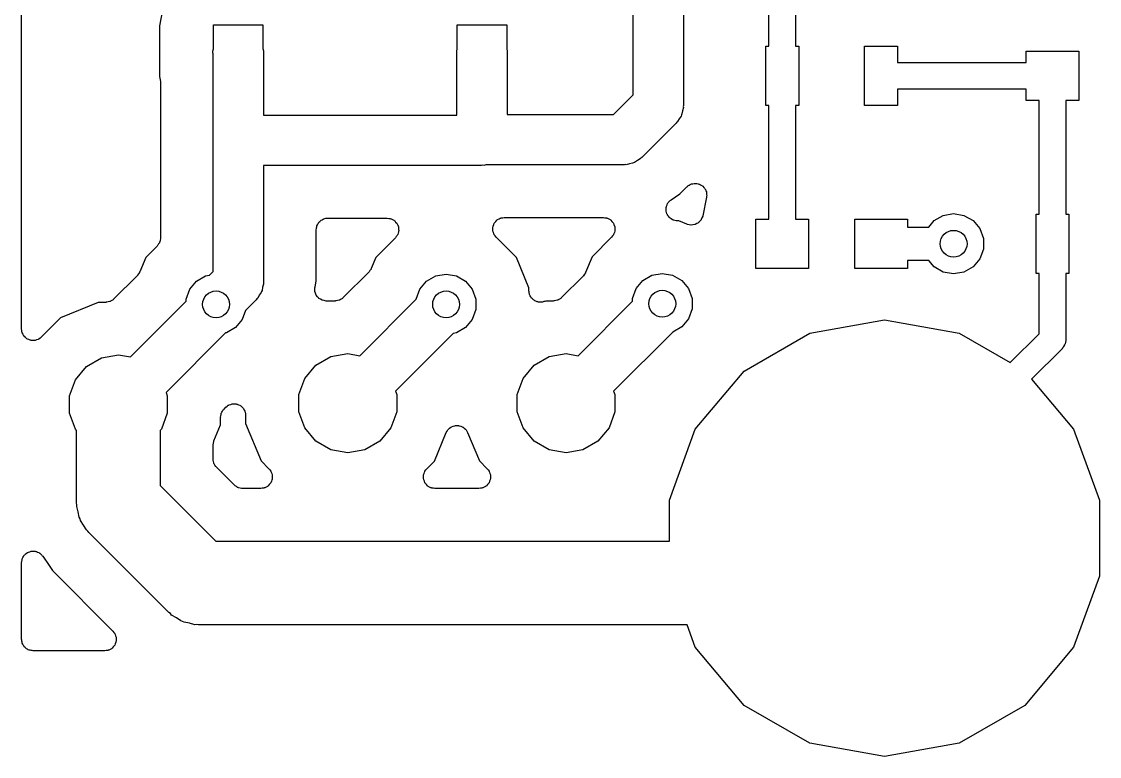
# Model space of a CAD drawing. Extents: x 91.8 to 190.7, y -114.3 to -59.5.
# Drawn here: x 91.79 to 108.14, y -114.33 to -103.18 of the extents above; entities that cross this region are included whole.
import ezdxf

# ---------------------------------------------------------------- set-up
doc = ezdxf.new("R2010")
doc.units = 0
doc.header["$MEASUREMENT"] = 0
doc.layers.add('BLACK', color=7, linetype='CONTINUOUS')

msp = doc.modelspace()

# ---------------------------------------------------------------- linework, layer by layer
at = {"layer": 'Black'}
for p, q in [((91.79, -107.844), (91.79, -95.8543)), ((101.069, -104.292), (101.069, -98.73)), ((101.831, -98.8878), (101.831, -104.45)), ((103.127, -103.55), (103.127, -101.85)), ((103.533, -101.85), (103.533, -103.55)), ((93.9458, -102.922), (93.8809, -103.243)), ((93.8809, -103.243), (93.8809, -104.009)), ((94.7, -103.591), (94.7, -103.225)), ((94.7, -103.225), (95.45, -103.225)), ((95.45, -103.225), (95.45, -103.586)), ((98.4, -103.591), (98.4, -103.225)), ((98.4, -103.225), (99.15, -103.225)), ((99.15, -103.225), (99.15, -103.591)), ((94.694, -103.625), (94.7, -103.591)), ((94.694, -103.65), (94.694, -103.625)), ((94.6969, -103.667), (94.694, -103.65)), ((94.6954, -103.683), (94.6969, -103.667)), ((95.45, -103.586), (95.4595, -103.622)), ((95.4595, -103.622), (95.4581, -103.638)), ((95.4581, -103.638), (95.461, -103.655)), ((95.461, -103.655), (95.461, -104.599)), ((98.394, -103.625), (98.4, -103.591)), ((98.394, -104.599), (98.394, -103.625)), ((99.15, -103.591), (99.156, -103.625)), ((99.156, -103.625), (99.156, -104.589)), ((103.08, -104.45), (103.08, -103.55)), ((103.08, -103.55), (103.127, -103.55)), ((103.533, -103.55), (103.58, -103.55)), ((103.58, -103.55), (103.58, -104.45)), ((104.58, -104.45), (104.58, -103.55)), ((104.58, -103.55), (105.08, -103.55)), ((105.08, -103.55), (105.08, -103.797)), ((107.03, -103.797), (107.03, -103.625)), ((107.03, -103.625), (107.83, -103.625)), ((107.83, -103.625), (107.83, -104.375)), ((94.699, -103.696), (94.6954, -103.683)), ((94.699, -104.98), (94.699, -103.696)), ((105.08, -103.797), (107.03, -103.797)), ((93.8809, -104.009), (93.896, -104.089)), ((93.896, -104.089), (93.8962, -104.105)), ((93.8962, -104.105), (93.899, -104.121)), ((93.899, -104.121), (93.899, -106.46)), ((100.772, -104.589), (101.069, -104.292)), ((107.03, -104.203), (105.08, -104.203)), ((105.08, -104.203), (105.08, -104.45)), ((107.03, -104.375), (107.03, -104.203)), ((101.83, -104.483), (101.817, -104.531)), ((101.831, -104.45), (101.828, -104.467)), ((101.828, -104.467), (101.83, -104.483)), ((103.127, -104.45), (103.08, -104.45)), ((103.127, -106.175), (103.127, -104.45)), ((103.58, -104.45), (103.533, -104.45)), ((103.533, -104.45), (103.533, -106.175)), ((105.08, -104.45), (104.58, -104.45)), ((107.227, -104.375), (107.03, -104.375)), ((107.227, -106.1), (107.227, -104.375)), ((107.83, -104.375), (107.633, -104.375)), ((107.633, -104.375), (107.633, -106.1)), ((95.461, -104.599), (98.394, -104.599)), ((99.156, -104.589), (100.772, -104.589)), ((101.767, -104.652), (101.742, -104.695)), ((101.795, -104.611), (101.767, -104.652)), ((101.8, -104.595), (101.795, -104.611)), ((101.808, -104.58), (101.8, -104.595)), ((101.817, -104.531), (101.808, -104.58)), ((101.719, -104.719), (101.199, -105.239)), ((101.729, -104.706), (101.719, -104.719)), ((101.742, -104.695), (101.729, -104.706)), ((94.699, -105.575), (94.699, -104.98)), ((101.132, -105.287), (101.091, -105.315)), ((101.175, -105.262), (101.132, -105.287)), ((101.186, -105.249), (101.175, -105.262)), ((101.199, -105.239), (101.186, -105.249)), ((98.77, -105.361), (95.461, -105.361)), ((95.461, -105.361), (95.461, -105.575)), ((98.7865, -105.358), (98.77, -105.361)), ((98.8032, -105.36), (98.7865, -105.358)), ((98.8351, -105.351), (98.8032, -105.36)), ((100.93, -105.351), (98.8351, -105.351)), ((100.947, -105.348), (100.93, -105.351)), ((100.963, -105.35), (100.947, -105.348)), ((101.011, -105.337), (100.963, -105.35)), ((101.06, -105.328), (101.011, -105.337)), ((101.075, -105.32), (101.06, -105.328)), ((101.091, -105.315), (101.075, -105.32)), ((94.699, -106.972), (94.699, -105.575)), ((95.461, -105.575), (95.461, -107.13)), ((102.004, -105.635), (102.014, -105.633)), ((102.014, -105.633), (102.034, -105.638)), ((101.645, -105.882), (101.777, -105.793)), ((101.777, -105.793), (101.885, -105.685)), ((101.885, -105.685), (101.894, -105.679)), ((101.894, -105.679), (101.9, -105.672)), ((101.9, -105.672), (101.918, -105.662)), ((101.918, -105.662), (101.935, -105.65)), ((101.935, -105.65), (101.945, -105.647)), ((101.945, -105.647), (101.954, -105.642)), ((101.954, -105.642), (101.974, -105.639)), ((101.974, -105.639), (101.994, -105.634)), ((101.994, -105.634), (102.004, -105.635)), ((102.034, -105.638), (102.055, -105.639)), ((102.055, -105.639), (102.064, -105.644)), ((102.064, -105.644), (102.074, -105.645)), ((102.074, -105.645), (102.091, -105.656)), ((102.091, -105.656), (102.11, -105.665)), ((102.11, -105.665), (102.117, -105.672)), ((102.117, -105.672), (102.126, -105.677)), ((102.126, -105.677), (102.139, -105.694)), ((102.139, -105.694), (102.153, -105.708)), ((102.153, -105.708), (102.158, -105.717)), ((102.158, -105.717), (102.164, -105.725)), ((102.164, -105.725), (102.17, -105.745)), ((102.17, -105.745), (102.179, -105.763)), ((102.179, -105.763), (102.18, -105.773)), ((102.18, -105.773), (102.183, -105.783)), ((102.183, -105.783), (102.183, -105.803)), ((101.574, -105.978), (101.583, -105.959)), ((101.583, -105.959), (101.59, -105.94)), ((101.59, -105.94), (101.596, -105.932)), ((101.596, -105.932), (101.601, -105.924)), ((101.601, -105.924), (101.616, -105.909)), ((101.616, -105.909), (101.629, -105.893)), ((101.629, -105.893), (101.638, -105.888)), ((101.638, -105.888), (101.645, -105.882)), ((102.182, -105.844), (102.124, -106.127)), ((102.184, -105.824), (102.182, -105.834)), ((102.182, -105.834), (102.182, -105.844)), ((102.183, -105.803), (102.184, -105.824)), ((101.567, -106.039), (101.569, -106.018)), ((101.569, -106.048), (101.567, -106.039)), ((101.569, -105.997), (101.573, -105.988)), ((101.569, -106.018), (101.569, -105.997)), ((101.569, -106.058), (101.569, -106.048)), ((101.576, -106.078), (101.569, -106.058)), ((101.573, -105.988), (101.574, -105.978)), ((101.581, -106.098), (101.576, -106.078)), ((101.587, -106.106), (101.581, -106.098)), ((101.59, -106.115), (101.587, -106.106)), ((101.604, -106.131), (101.59, -106.115)), ((105.635, -106.198), (105.773, -106.119)), ((105.773, -106.119), (105.93, -106.091)), ((105.93, -106.091), (106.087, -106.119)), ((106.087, -106.119), (106.225, -106.198)), ((107.18, -107), (107.18, -106.1)), ((107.18, -106.1), (107.227, -106.1)), ((107.633, -106.1), (107.68, -106.1)), ((107.68, -106.1), (107.68, -107)), ((96.2689, -106.292), (96.2716, -106.276)), ((96.2716, -106.276), (96.2793, -106.263)), ((96.2793, -106.263), (96.2845, -106.249)), ((96.2845, -106.249), (96.2944, -106.237)), ((96.2944, -106.237), (96.3021, -106.224)), ((96.3021, -106.224), (96.3138, -106.214)), ((96.3138, -106.214), (96.3237, -106.202)), ((96.3237, -106.202), (96.337, -106.194)), ((96.337, -106.194), (96.3487, -106.185)), ((96.3487, -106.185), (96.3632, -106.179)), ((96.3632, -106.179), (96.3765, -106.172)), ((96.3765, -106.172), (96.3916, -106.169)), ((96.3916, -106.169), (96.406, -106.164)), ((96.406, -106.164), (96.4214, -106.164)), ((96.4214, -106.164), (96.4365, -106.161)), ((96.4365, -106.161), (97.3376, -106.161)), ((97.3376, -106.161), (97.3602, -106.165)), ((97.3602, -106.165), (97.3831, -106.167)), ((97.3831, -106.167), (97.3901, -106.17)), ((97.3901, -106.17), (97.3976, -106.172)), ((97.3976, -106.172), (97.4175, -106.183)), ((97.4175, -106.183), (97.4384, -106.193)), ((97.4384, -106.193), (97.4438, -106.198)), ((97.4438, -106.198), (97.4504, -106.202)), ((97.4504, -106.202), (97.4652, -106.22)), ((97.4652, -106.22), (97.4814, -106.236)), ((97.4814, -106.236), (97.4846, -106.243)), ((97.4846, -106.243), (97.4896, -106.249)), ((97.4896, -106.249), (97.4974, -106.27)), ((97.4974, -106.27), (97.5071, -106.291)), ((98.9427, -106.289), (98.9434, -106.281)), ((98.9434, -106.281), (98.9531, -106.26)), ((98.9531, -106.26), (98.9609, -106.239)), ((98.9609, -106.239), (98.9659, -106.233)), ((98.9659, -106.233), (98.9692, -106.226)), ((98.9692, -106.226), (98.9854, -106.21)), ((98.9854, -106.21), (99.0001, -106.192)), ((99.0001, -106.192), (99.0068, -106.188)), ((99.0068, -106.188), (99.0123, -106.183)), ((99.0123, -106.183), (99.0331, -106.173)), ((99.0331, -106.173), (99.0528, -106.162)), ((99.0528, -106.162), (99.0605, -106.16)), ((99.0605, -106.16), (99.0676, -106.157)), ((99.0676, -106.157), (99.0904, -106.155)), ((99.0904, -106.155), (99.1129, -106.151)), ((99.1129, -106.151), (100.618, -106.151)), ((100.618, -106.151), (100.64, -106.155)), ((100.64, -106.155), (100.663, -106.157)), ((100.663, -106.157), (100.67, -106.16)), ((100.67, -106.16), (100.678, -106.162)), ((100.678, -106.162), (100.698, -106.173)), ((100.698, -106.173), (100.718, -106.183)), ((100.718, -106.183), (100.724, -106.188)), ((100.724, -106.188), (100.73, -106.192)), ((100.73, -106.192), (100.745, -106.21)), ((100.745, -106.21), (100.761, -106.226)), ((100.761, -106.226), (100.765, -106.233)), ((100.765, -106.233), (100.77, -106.239)), ((100.77, -106.239), (100.777, -106.26)), ((100.777, -106.26), (100.787, -106.281)), ((100.787, -106.281), (100.788, -106.289)), ((101.615, -106.149), (101.604, -106.131)), ((101.623, -106.155), (101.615, -106.149)), ((101.629, -106.162), (101.623, -106.155)), ((101.647, -106.172), (101.629, -106.162)), ((101.664, -106.185), (101.647, -106.172)), ((101.674, -106.188), (101.664, -106.185)), ((101.682, -106.192), (101.674, -106.188)), ((101.703, -106.196), (101.682, -106.192)), ((101.723, -106.202), (101.703, -106.196)), ((101.732, -106.201), (101.723, -106.202)), ((101.742, -106.203), (101.732, -106.201)), ((101.761, -106.203), (101.742, -106.203)), ((101.885, -106.254), (101.761, -106.203)), ((101.887, -106.255), (101.885, -106.254)), ((101.888, -106.256), (101.887, -106.255)), ((101.916, -106.261), (101.888, -106.256)), ((101.944, -106.268), (101.916, -106.261)), ((101.946, -106.267), (101.944, -106.268)), ((101.948, -106.268), (101.946, -106.267)), ((101.976, -106.263), (101.948, -106.268)), ((102.005, -106.26), (101.976, -106.263)), ((102.006, -106.259), (102.005, -106.26)), ((102.008, -106.259), (102.006, -106.259)), ((102.033, -106.245), (102.008, -106.259)), ((102.059, -106.232), (102.033, -106.245)), ((102.06, -106.23), (102.059, -106.232)), ((102.062, -106.23), (102.06, -106.23)), ((102.081, -106.208), (102.062, -106.23)), ((102.1, -106.187), (102.081, -106.208)), ((102.101, -106.185), (102.1, -106.187)), ((102.102, -106.184), (102.101, -106.185)), ((102.112, -106.157), (102.102, -106.184)), ((102.123, -106.13), (102.112, -106.157)), ((102.124, -106.129), (102.123, -106.13)), ((102.124, -106.127), (102.124, -106.129)), ((102.93, -106.925), (102.93, -106.175)), ((102.93, -106.175), (103.127, -106.175)), ((103.533, -106.175), (103.73, -106.175)), ((103.73, -106.175), (103.73, -106.925)), ((104.43, -106.925), (104.43, -106.175)), ((104.43, -106.175), (105.23, -106.175)), ((105.23, -106.175), (105.23, -106.296)), ((105.553, -106.296), (105.635, -106.198)), ((106.225, -106.198), (106.327, -106.321)), ((96.261, -106.337), (96.2637, -106.321)), ((96.261, -107.113), (96.261, -106.337)), ((96.2637, -106.306), (96.2689, -106.292)), ((96.2637, -106.321), (96.2637, -106.306)), ((97.4748, -106.442), (97.4616, -106.461)), ((97.4896, -106.424), (97.4748, -106.442)), ((97.4922, -106.417), (97.4896, -106.424)), ((97.4966, -106.411), (97.4922, -106.417)), ((97.5025, -106.389), (97.4966, -106.411)), ((97.5104, -106.367), (97.5025, -106.389)), ((97.5071, -106.291), (97.5078, -106.299)), ((97.5078, -106.299), (97.5104, -106.306)), ((97.5104, -106.306), (97.5104, -106.329)), ((97.5104, -106.329), (97.5124, -106.352)), ((97.5124, -106.352), (97.5104, -106.359)), ((97.5104, -106.359), (97.5104, -106.367)), ((98.938, -106.342), (98.94, -106.319)), ((98.94, -106.349), (98.938, -106.342)), ((98.94, -106.296), (98.9427, -106.289)), ((98.94, -106.319), (98.94, -106.296)), ((98.94, -106.357), (98.94, -106.349)), ((98.9479, -106.378), (98.94, -106.357)), ((98.9537, -106.401), (98.9479, -106.378)), ((98.9582, -106.407), (98.9537, -106.401)), ((98.9609, -106.414), (98.9582, -106.407)), ((98.9756, -106.432), (98.9609, -106.414)), ((98.9887, -106.45), (98.9756, -106.432)), ((99.2964, -106.759), (98.9887, -106.45)), ((100.742, -106.451), (100.445, -106.747)), ((100.755, -106.432), (100.742, -106.451)), ((100.77, -106.414), (100.755, -106.432)), ((100.772, -106.407), (100.77, -106.414)), ((100.777, -106.401), (100.772, -106.407)), ((100.783, -106.379), (100.777, -106.401)), ((100.79, -106.357), (100.783, -106.379)), ((100.788, -106.289), (100.79, -106.296)), ((100.79, -106.296), (100.79, -106.319)), ((100.79, -106.319), (100.792, -106.342)), ((100.792, -106.342), (100.79, -106.349)), ((100.79, -106.349), (100.79, -106.357)), ((105.23, -106.296), (105.553, -106.296)), ((106.327, -106.321), (106.382, -106.47)), ((93.8475, -106.585), (93.6748, -106.757)), ((93.852, -106.578), (93.8475, -106.585)), ((93.8579, -106.573), (93.852, -106.578)), ((93.8694, -106.553), (93.8579, -106.573)), ((93.8825, -106.535), (93.8694, -106.553)), ((93.8845, -106.527), (93.8825, -106.535)), ((93.8884, -106.52), (93.8845, -106.527)), ((93.8924, -106.498), (93.8884, -106.52)), ((93.8983, -106.476), (93.8924, -106.498)), ((93.899, -106.46), (93.8976, -106.468)), ((93.8976, -106.468), (93.8983, -106.476)), ((97.4616, -106.461), (97.1648, -106.757)), ((106.382, -106.47), (106.382, -106.63)), ((93.6748, -106.757), (93.583, -106.978)), ((97.1648, -106.757), (97.0943, -106.927)), ((99.4874, -107.221), (99.2964, -106.759)), ((100.445, -106.747), (100.346, -106.985)), ((106.382, -106.63), (106.327, -106.779)), ((97.0913, -106.934), (97.0759, -106.955)), ((97.0923, -106.93), (97.0913, -106.934)), ((97.0943, -106.927), (97.0923, -106.93)), ((103.73, -106.925), (102.93, -106.925)), ((105.23, -106.925), (104.43, -106.925)), ((105.553, -106.804), (105.23, -106.804)), ((105.23, -106.804), (105.23, -106.925)), ((105.635, -106.902), (105.553, -106.804)), ((105.773, -106.981), (105.635, -106.902)), ((106.225, -106.902), (106.087, -106.981)), ((106.327, -106.779), (106.225, -106.902)), ((93.545, -107.035), (93.1914, -107.388)), ((93.5472, -107.032), (93.545, -107.035)), ((93.5502, -107.029), (93.5472, -107.032)), ((93.5647, -107.007), (93.5502, -107.029)), ((93.58, -106.985), (93.5647, -107.007)), ((93.581, -106.981), (93.58, -106.985)), ((93.583, -106.978), (93.581, -106.981)), ((94.445, -107.118), (94.583, -107.039)), ((94.583, -107.039), (94.643, -107.028)), ((94.643, -107.028), (94.699, -106.972)), ((97.0563, -106.983), (96.6714, -107.368)), ((97.0585, -106.98), (97.0563, -106.983)), ((97.0615, -106.978), (97.0585, -106.98)), ((97.0759, -106.955), (97.0615, -106.978)), ((97.935, -107.118), (98.073, -107.039)), ((98.073, -107.039), (98.23, -107.011)), ((98.23, -107.011), (98.387, -107.039)), ((98.387, -107.039), (98.525, -107.118)), ((100.308, -107.042), (99.9814, -107.368)), ((100.31, -107.039), (100.308, -107.042)), ((100.313, -107.036), (100.31, -107.039)), ((100.328, -107.014), (100.313, -107.036)), ((100.343, -106.992), (100.328, -107.014)), ((100.344, -106.988), (100.343, -106.992)), ((100.346, -106.985), (100.344, -106.988)), ((101.215, -107.108), (101.353, -107.029)), ((101.353, -107.029), (101.51, -107.001)), ((101.51, -107.001), (101.667, -107.029)), ((101.667, -107.029), (101.805, -107.108)), ((105.93, -107.009), (105.773, -106.981)), ((106.087, -106.981), (105.93, -107.009)), ((107.227, -107), (107.18, -107)), ((107.227, -107.916), (107.227, -107)), ((107.68, -107), (107.633, -107)), ((107.633, -107), (107.633, -108)), ((94.288, -107.39), (94.3425, -107.241)), ((94.3425, -107.241), (94.445, -107.118)), ((95.438, -107.26), (95.4296, -107.275)), ((95.4467, -107.211), (95.438, -107.26)), ((95.4595, -107.163), (95.4467, -107.211)), ((95.461, -107.13), (95.4581, -107.147)), ((95.4581, -107.147), (95.4595, -107.163)), ((96.2403, -107.271), (96.2409, -107.242)), ((96.2409, -107.242), (96.241, -107.214)), ((96.241, -107.214), (96.2416, -107.212)), ((96.2416, -107.212), (96.2417, -107.21)), ((96.2417, -107.21), (96.261, -107.113)), ((97.778, -107.39), (97.8325, -107.241)), ((97.8325, -107.241), (97.935, -107.118)), ((98.525, -107.118), (98.6275, -107.241)), ((98.6275, -107.241), (98.682, -107.39)), ((99.4874, -107.263), (99.4874, -107.221)), ((99.4907, -107.282), (99.4874, -107.263)), ((101.058, -107.38), (101.113, -107.231)), ((101.113, -107.231), (101.215, -107.108)), ((101.805, -107.108), (101.907, -107.231)), ((101.907, -107.231), (101.962, -107.38)), ((93.1272, -107.429), (93.1047, -107.433)), ((93.1339, -107.425), (93.1272, -107.429)), ((93.1415, -107.423), (93.1339, -107.425)), ((93.1602, -107.41), (93.1415, -107.423)), ((93.18, -107.399), (93.1602, -107.41)), ((93.185, -107.393), (93.18, -107.399)), ((93.1914, -107.388), (93.185, -107.393)), ((93.442, -108.269), (94.288, -107.423)), ((94.288, -107.423), (94.288, -107.39)), ((95.3494, -107.399), (95.1879, -107.561)), ((95.359, -107.386), (95.3494, -107.399)), ((95.3719, -107.375), (95.359, -107.386)), ((95.3968, -107.332), (95.3719, -107.375)), ((95.4253, -107.291), (95.3968, -107.332)), ((95.4296, -107.275), (95.4253, -107.291)), ((96.2409, -107.273), (96.2403, -107.271)), ((96.2409, -107.275), (96.2409, -107.273)), ((96.2507, -107.301), (96.2409, -107.275)), ((96.2599, -107.329), (96.2507, -107.301)), ((96.2611, -107.33), (96.2599, -107.329)), ((96.2617, -107.332), (96.2611, -107.33)), ((96.2801, -107.354), (96.2617, -107.332)), ((96.2981, -107.376), (96.2801, -107.354)), ((96.2997, -107.377), (96.2981, -107.376)), ((96.3009, -107.379), (96.2997, -107.377)), ((96.3257, -107.393), (96.3009, -107.379)), ((96.3502, -107.408), (96.3257, -107.393)), ((96.352, -107.408), (96.3502, -107.408)), ((96.3536, -107.409), (96.352, -107.408)), ((96.3818, -107.414), (96.3536, -107.409)), ((96.41, -107.42), (96.3818, -107.414)), ((96.4118, -107.419), (96.41, -107.42)), ((96.4136, -107.42), (96.4118, -107.419)), ((96.5471, -107.42), (96.4136, -107.42)), ((96.5548, -107.418), (96.5471, -107.42)), ((96.5626, -107.419), (96.5548, -107.418)), ((96.5847, -107.413), (96.5626, -107.419)), ((96.6072, -107.409), (96.5847, -107.413)), ((96.6139, -107.405), (96.6072, -107.409)), ((96.6215, -107.403), (96.6139, -107.405)), ((96.6402, -107.39), (96.6215, -107.403)), ((96.66, -107.379), (96.6402, -107.39)), ((96.665, -107.373), (96.66, -107.379)), ((96.6714, -107.368), (96.665, -107.373)), ((96.922, -108.249), (97.778, -107.393)), ((97.778, -107.393), (97.778, -107.39)), ((98.682, -107.39), (98.682, -107.55)), ((99.4915, -107.301), (99.4907, -107.282)), ((99.4959, -107.311), (99.4915, -107.301)), ((99.4979, -107.323), (99.4959, -107.311)), ((99.5075, -107.339), (99.4979, -107.323)), ((99.5148, -107.357), (99.5075, -107.339)), ((99.5226, -107.366), (99.5148, -107.357)), ((99.5283, -107.376), (99.5226, -107.366)), ((99.543, -107.388), (99.5283, -107.376)), ((99.5559, -107.402), (99.543, -107.388)), ((99.5662, -107.407), (99.5559, -107.402)), ((99.575, -107.415), (99.5662, -107.407)), ((99.593, -107.421), (99.575, -107.415)), ((99.61, -107.43), (99.593, -107.421)), ((99.6214, -107.432), (99.61, -107.43)), ((99.6323, -107.436), (99.6214, -107.432)), ((99.7112, -107.429), (99.6932, -107.436)), ((99.7299, -107.425), (99.7112, -107.429)), ((99.743, -107.42), (99.7299, -107.425)), ((99.8571, -107.42), (99.743, -107.42)), ((99.8648, -107.418), (99.8571, -107.42)), ((99.8726, -107.419), (99.8648, -107.418)), ((99.8947, -107.413), (99.8726, -107.419)), ((99.9172, -107.409), (99.8947, -107.413)), ((99.9239, -107.405), (99.9172, -107.409)), ((99.9315, -107.403), (99.9239, -107.405)), ((99.9502, -107.39), (99.9315, -107.403)), ((99.97, -107.379), (99.9502, -107.39)), ((99.975, -107.373), (99.97, -107.379)), ((99.9814, -107.368), (99.975, -107.373)), ((100.232, -108.249), (101.058, -107.423)), ((101.058, -107.423), (101.058, -107.38)), ((101.962, -107.38), (101.962, -107.54)), ((92.953, -107.44), (92.3831, -107.675)), ((93.0671, -107.44), (92.953, -107.44)), ((93.0748, -107.438), (93.0671, -107.44)), ((93.0826, -107.439), (93.0748, -107.438)), ((93.1047, -107.433), (93.0826, -107.439)), ((95.1879, -107.561), (95.1375, -107.699)), ((98.682, -107.55), (98.6275, -107.699)), ((99.6514, -107.436), (99.6323, -107.436)), ((99.6704, -107.438), (99.6514, -107.436)), ((99.6817, -107.436), (99.6704, -107.438)), ((99.6932, -107.436), (99.6817, -107.436)), ((101.962, -107.54), (101.907, -107.689)), ((92.3831, -107.675), (92.0895, -107.968)), ((95.1375, -107.699), (95.035, -107.822)), ((98.6275, -107.699), (98.525, -107.822)), ((101.907, -107.689), (101.805, -107.812)), ((103.747, -107.907), (104.88, -107.707)), ((104.88, -107.707), (106.013, -107.907)), ((91.794, -107.867), (91.79, -107.844)), ((91.7959, -107.889), (91.794, -107.867)), ((91.7992, -107.896), (91.7959, -107.889)), ((91.8006, -107.904), (91.7992, -107.896)), ((91.812, -107.924), (91.8006, -107.904)), ((94.8855, -107.903), (93.9822, -108.807)), ((94.897, -107.901), (94.8855, -107.903)), ((95.035, -107.822), (94.897, -107.901)), ((98.3391, -107.91), (97.4622, -108.787)), ((98.387, -107.901), (98.3391, -107.91)), ((98.525, -107.822), (98.387, -107.901)), ((101.668, -107.89), (100.772, -108.787)), ((101.805, -107.812), (101.668, -107.89)), ((102.751, -108.482), (103.747, -107.907)), ((106.013, -107.907), (106.788, -108.355)), ((106.788, -108.355), (107.227, -107.916)), ((91.8217, -107.945), (91.812, -107.924)), ((91.8272, -107.95), (91.8217, -107.945)), ((91.8311, -107.957), (91.8272, -107.95)), ((91.8486, -107.972), (91.8311, -107.957)), ((91.8647, -107.988), (91.8486, -107.972)), ((91.8718, -107.991), (91.8647, -107.988)), ((91.8777, -107.996), (91.8718, -107.991)), ((91.8992, -108.004), (91.8777, -107.996)), ((91.9199, -108.014), (91.8992, -108.004)), ((91.9277, -108.014), (91.9199, -108.014)), ((91.935, -108.017), (91.9277, -108.014)), ((91.9579, -108.017), (91.935, -108.017)), ((91.9806, -108.019), (91.9579, -108.017)), ((91.9882, -108.017), (91.9806, -108.019)), ((91.996, -108.017), (91.9882, -108.017)), ((92.0174, -108.009), (91.996, -108.017)), ((92.0395, -108.003), (92.0174, -108.009)), ((92.0459, -107.999), (92.0395, -108.003)), ((92.0532, -107.996), (92.0459, -107.999)), ((92.0708, -107.981), (92.0532, -107.996)), ((92.0895, -107.968), (92.0708, -107.981)), ((107.614, -108.086), (107.599, -108.108)), ((107.616, -108.077), (107.614, -108.086)), ((107.621, -108.069), (107.616, -108.077)), ((107.626, -108.043), (107.621, -108.069)), ((107.632, -108.018), (107.626, -108.043)), ((107.633, -108), (107.632, -108.009)), ((107.632, -108.009), (107.632, -108.018)), ((93.0025, -108.283), (93.26, -108.237)), ((93.26, -108.237), (93.442, -108.269)), ((96.4825, -108.263), (96.74, -108.217)), ((96.74, -108.217), (96.922, -108.249)), ((99.7925, -108.263), (100.05, -108.217)), ((100.05, -108.217), (100.232, -108.249)), ((107.574, -108.144), (107.112, -108.605)), ((107.579, -108.136), (107.574, -108.144)), ((107.586, -108.131), (107.579, -108.136)), ((107.599, -108.108), (107.586, -108.131)), ((92.608, -108.614), (92.7761, -108.413)), ((92.7761, -108.413), (93.0025, -108.283)), ((96.088, -108.594), (96.2561, -108.393)), ((96.2561, -108.393), (96.4825, -108.263)), ((99.398, -108.594), (99.5661, -108.393)), ((99.5661, -108.393), (99.7925, -108.263)), ((102.011, -109.364), (102.751, -108.482)), ((92.5186, -108.859), (92.608, -108.614)), ((95.9986, -108.839), (96.088, -108.594)), ((99.3086, -108.839), (99.398, -108.594)), ((107.112, -108.605), (107.749, -109.364)), ((92.5186, -109.121), (92.5186, -108.859)), ((93.9822, -108.807), (94.0014, -108.859)), ((94.0014, -108.859), (94.0014, -109.121)), ((95.9986, -109.101), (95.9986, -108.839)), ((97.4622, -108.787), (97.4814, -108.839)), ((97.4814, -108.839), (97.4814, -109.101)), ((99.3086, -109.101), (99.3086, -108.839)), ((100.772, -108.787), (100.791, -108.839)), ((100.791, -108.839), (100.791, -109.101)), ((94.851, -109.07), (94.8569, -109.065)), ((94.8569, -109.065), (94.8612, -109.059)), ((94.8612, -109.059), (94.8902, -109.03)), ((94.8902, -109.03), (94.9091, -109.017)), ((94.9091, -109.017), (94.9267, -109.002)), ((94.9267, -109.002), (94.9339, -108.999)), ((94.9339, -108.999), (94.9402, -108.995)), ((94.9402, -108.995), (94.9624, -108.989)), ((94.9624, -108.989), (94.984, -108.981)), ((94.984, -108.981), (94.9917, -108.981)), ((94.9917, -108.981), (94.999, -108.979)), ((94.999, -108.979), (95.022, -108.981)), ((95.022, -108.981), (95.045, -108.981)), ((95.045, -108.981), (95.0521, -108.984)), ((95.0521, -108.984), (95.0598, -108.985)), ((95.0598, -108.985), (95.0806, -108.994)), ((95.0806, -108.994), (95.1022, -109.002)), ((95.1022, -109.002), (95.1081, -109.007)), ((95.1081, -109.007), (95.115, -109.01)), ((95.115, -109.01), (95.1313, -109.027)), ((95.1313, -109.027), (95.1489, -109.041)), ((95.1489, -109.041), (95.1527, -109.048)), ((95.1527, -109.048), (95.1581, -109.053)), ((95.1581, -109.053), (95.1678, -109.074)), ((92.608, -109.366), (92.5186, -109.121)), ((94.0014, -109.121), (93.912, -109.366)), ((94.8097, -109.3), (94.8098, -109.183)), ((94.8098, -109.183), (94.8112, -109.175)), ((94.8105, -109.168), (94.8165, -109.146)), ((94.8112, -109.175), (94.8105, -109.168)), ((94.8165, -109.146), (94.8205, -109.123)), ((94.8205, -109.123), (94.8243, -109.116)), ((94.8243, -109.116), (94.8263, -109.109)), ((94.8263, -109.109), (94.8395, -109.09)), ((94.8395, -109.09), (94.851, -109.07)), ((95.1678, -109.074), (95.1793, -109.094)), ((95.1793, -109.094), (95.1806, -109.102)), ((95.1806, -109.102), (95.1839, -109.109)), ((95.1839, -109.109), (95.1859, -109.132)), ((95.1859, -109.132), (95.1898, -109.154)), ((95.1898, -109.154), (95.1897, -109.277)), ((96.088, -109.346), (95.9986, -109.101)), ((97.4814, -109.101), (97.392, -109.346)), ((99.398, -109.346), (99.3086, -109.101)), ((100.791, -109.101), (100.702, -109.346)), ((92.625, -109.387), (92.608, -109.366)), ((92.625, -110.485), (92.625, -109.387)), ((93.912, -109.366), (93.895, -109.387)), ((93.895, -109.387), (93.895, -110.222)), ((94.7084, -109.544), (94.8097, -109.3)), ((95.1897, -109.277), (95.4252, -109.847)), ((96.2561, -109.547), (96.088, -109.346)), ((97.392, -109.346), (97.2239, -109.547)), ((98.2454, -109.397), (98.256, -109.376)), ((98.256, -109.376), (98.2617, -109.371)), ((98.2617, -109.371), (98.2659, -109.365)), ((98.2659, -109.365), (98.2841, -109.351)), ((98.2841, -109.351), (98.301, -109.335)), ((98.301, -109.335), (98.3081, -109.332)), ((98.3081, -109.332), (98.3142, -109.328)), ((98.3142, -109.328), (98.3361, -109.321)), ((98.3361, -109.321), (98.3573, -109.312)), ((98.3573, -109.312), (98.365, -109.312)), ((98.365, -109.312), (98.3724, -109.309)), ((98.3724, -109.309), (98.3953, -109.31)), ((98.3953, -109.31), (98.4182, -109.309)), ((98.4182, -109.309), (98.4256, -109.312)), ((98.4256, -109.312), (98.4333, -109.312)), ((98.4333, -109.312), (98.4545, -109.321)), ((98.4545, -109.321), (98.4763, -109.328)), ((98.4763, -109.328), (98.4824, -109.333)), ((98.4824, -109.333), (98.4896, -109.335)), ((98.4896, -109.335), (98.5065, -109.351)), ((98.5065, -109.351), (98.5246, -109.365)), ((98.5246, -109.365), (98.5288, -109.371)), ((98.5288, -109.371), (98.5345, -109.377)), ((98.5345, -109.377), (98.545, -109.397)), ((99.5661, -109.547), (99.398, -109.346)), ((100.702, -109.346), (100.534, -109.547)), ((101.618, -110.445), (102.011, -109.364)), ((107.749, -109.364), (108.142, -110.445)), ((94.701, -109.577), (94.7056, -109.551)), ((94.7056, -109.551), (94.7076, -109.548)), ((94.7076, -109.548), (94.7084, -109.544)), ((96.4825, -109.677), (96.2561, -109.547)), ((97.2239, -109.547), (96.9975, -109.677)), ((98.0533, -109.849), (98.2331, -109.416)), ((98.2331, -109.416), (98.2454, -109.397)), ((98.545, -109.397), (98.5573, -109.416)), ((98.5573, -109.416), (98.7352, -109.847)), ((99.7925, -109.677), (99.5661, -109.547)), ((100.534, -109.547), (100.307, -109.677)), ((94.695, -109.611), (94.6957, -109.607)), ((94.695, -109.818), (94.695, -109.611)), ((94.6952, -109.603), (94.701, -109.577)), ((94.6957, -109.607), (94.6952, -109.603)), ((96.74, -109.723), (96.4825, -109.677)), ((96.9975, -109.677), (96.74, -109.723)), ((100.05, -109.723), (99.7925, -109.677)), ((100.307, -109.677), (100.05, -109.723)), ((94.6963, -109.826), (94.695, -109.818)), ((94.6957, -109.833), (94.6963, -109.826)), ((94.7016, -109.855), (94.6957, -109.833)), ((94.7056, -109.878), (94.7016, -109.855)), ((94.7094, -109.885), (94.7056, -109.878)), ((94.7114, -109.892), (94.7094, -109.885)), ((95.4252, -109.847), (95.5437, -109.966)), ((97.9369, -109.965), (98.0533, -109.849)), ((98.7352, -109.847), (98.8537, -109.966)), ((94.7246, -109.911), (94.7114, -109.892)), ((94.7361, -109.931), (94.7246, -109.911)), ((94.742, -109.936), (94.7361, -109.931)), ((94.7464, -109.942), (94.742, -109.936)), ((95.018, -110.214), (94.7464, -109.942)), ((95.5437, -109.966), (95.5567, -109.984)), ((95.5567, -109.984), (95.5714, -110.002)), ((95.5714, -110.002), (95.5741, -110.009)), ((95.5741, -110.009), (95.5786, -110.015)), ((95.5786, -110.015), (95.5845, -110.038)), ((95.5845, -110.038), (95.5923, -110.059)), ((97.8881, -110.059), (97.8959, -110.037)), ((97.8959, -110.037), (97.9019, -110.015)), ((97.9019, -110.015), (97.9063, -110.009)), ((97.9063, -110.009), (97.9089, -110.002)), ((97.9089, -110.002), (97.9237, -109.984)), ((97.9237, -109.984), (97.9369, -109.965)), ((98.8537, -109.966), (98.8667, -109.984)), ((98.8667, -109.984), (98.8814, -110.002)), ((98.8814, -110.002), (98.8841, -110.009)), ((98.8841, -110.009), (98.8886, -110.015)), ((98.8886, -110.015), (98.8945, -110.038)), ((98.8945, -110.038), (98.9023, -110.059)), ((95.5469, -110.206), (95.5323, -110.224)), ((95.5631, -110.19), (95.5469, -110.206)), ((95.5664, -110.183), (95.5631, -110.19)), ((95.5714, -110.177), (95.5664, -110.183)), ((95.5793, -110.156), (95.5714, -110.177)), ((95.5889, -110.135), (95.5793, -110.156)), ((95.5896, -110.127), (95.5889, -110.135)), ((95.5923, -110.12), (95.5896, -110.127)), ((95.5923, -110.059), (95.5923, -110.067)), ((95.5923, -110.067), (95.5943, -110.074)), ((95.5943, -110.074), (95.5923, -110.097)), ((95.5923, -110.097), (95.5923, -110.12)), ((97.8861, -110.074), (97.8881, -110.067)), ((97.8881, -110.097), (97.8861, -110.074)), ((97.8881, -110.067), (97.8881, -110.059)), ((97.8881, -110.12), (97.8881, -110.097)), ((97.8907, -110.127), (97.8881, -110.12)), ((97.8913, -110.135), (97.8907, -110.127)), ((97.901, -110.156), (97.8913, -110.135)), ((97.9089, -110.177), (97.901, -110.156)), ((97.9138, -110.183), (97.9089, -110.177)), ((97.9171, -110.19), (97.9138, -110.183)), ((97.9333, -110.206), (97.9171, -110.19)), ((97.9481, -110.224), (97.9333, -110.206)), ((98.8569, -110.206), (98.8423, -110.224)), ((98.8731, -110.19), (98.8569, -110.206)), ((98.8764, -110.183), (98.8731, -110.19)), ((98.8814, -110.177), (98.8764, -110.183)), ((98.8892, -110.156), (98.8814, -110.177)), ((98.8989, -110.135), (98.8892, -110.156)), ((98.8996, -110.127), (98.8989, -110.135)), ((98.9023, -110.12), (98.8996, -110.127)), ((98.9023, -110.059), (98.9023, -110.067)), ((98.9023, -110.067), (98.9043, -110.074)), ((98.9043, -110.074), (98.9023, -110.097)), ((98.9023, -110.097), (98.9023, -110.12)), ((93.895, -110.222), (94.738, -111.065)), ((95.0243, -110.218), (95.018, -110.214)), ((95.0293, -110.224), (95.0243, -110.218)), ((95.0491, -110.235), (95.0293, -110.224)), ((95.0679, -110.249), (95.0491, -110.235)), ((95.0754, -110.251), (95.0679, -110.249)), ((95.0821, -110.254), (95.0754, -110.251)), ((95.1046, -110.258), (95.0821, -110.254)), ((95.1268, -110.264), (95.1046, -110.258)), ((95.1345, -110.264), (95.1268, -110.264)), ((95.1421, -110.265), (95.1345, -110.264)), ((95.4194, -110.265), (95.1421, -110.265)), ((95.4419, -110.261), (95.4194, -110.265)), ((95.4647, -110.259), (95.4419, -110.261)), ((95.4718, -110.256), (95.4647, -110.259)), ((95.4795, -110.254), (95.4718, -110.256)), ((95.4993, -110.243), (95.4795, -110.254)), ((95.52, -110.233), (95.4993, -110.243)), ((95.5255, -110.228), (95.52, -110.233)), ((95.5323, -110.224), (95.5255, -110.228)), ((97.9547, -110.228), (97.9481, -110.224)), ((97.9601, -110.233), (97.9547, -110.228)), ((97.9809, -110.243), (97.9601, -110.233)), ((98.0009, -110.254), (97.9809, -110.243)), ((98.0084, -110.256), (98.0009, -110.254)), ((98.0153, -110.259), (98.0084, -110.256)), ((98.0382, -110.261), (98.0153, -110.259)), ((98.0609, -110.265), (98.0382, -110.261)), ((98.7294, -110.265), (98.0609, -110.265)), ((98.7519, -110.261), (98.7294, -110.265)), ((98.7747, -110.259), (98.7519, -110.261)), ((98.7818, -110.256), (98.7747, -110.259)), ((98.7895, -110.254), (98.7818, -110.256)), ((98.8093, -110.243), (98.7895, -110.254)), ((98.83, -110.233), (98.8093, -110.243)), ((98.8355, -110.228), (98.83, -110.233)), ((98.8423, -110.224), (98.8355, -110.228)), ((92.6299, -110.513), (92.625, -110.485)), ((92.6274, -110.54), (92.6299, -110.513)), ((101.618, -111.065), (101.618, -110.445)), ((108.142, -110.445), (108.142, -111.595)), ((92.6489, -110.62), (92.6274, -110.54)), ((92.6633, -110.702), (92.6489, -110.62)), ((92.6773, -110.726), (92.6633, -110.702)), ((92.6845, -110.753), (92.6773, -110.726)), ((92.7321, -110.821), (92.6845, -110.753)), ((92.7736, -110.893), (92.7321, -110.821)), ((92.795, -110.911), (92.7736, -110.893)), ((92.811, -110.934), (92.795, -110.911)), ((94.026, -112.149), (92.811, -110.934)), ((94.738, -111.065), (101.618, -111.065)), ((91.791, -111.372), (91.7969, -111.351)), ((91.7969, -111.351), (91.8006, -111.331)), ((91.8006, -111.331), (91.8054, -111.322)), ((91.8054, -111.322), (91.8081, -111.313)), ((91.8081, -111.313), (91.8205, -111.296)), ((91.8205, -111.296), (91.8311, -111.278)), ((91.8311, -111.278), (91.8384, -111.272)), ((91.8384, -111.272), (91.8441, -111.264)), ((91.8441, -111.264), (91.8616, -111.252)), ((91.8616, -111.252), (91.8777, -111.239)), ((91.8777, -111.239), (91.8868, -111.235)), ((91.8868, -111.235), (91.8948, -111.23)), ((91.8948, -111.23), (91.9153, -111.225)), ((91.9153, -111.225), (91.935, -111.218)), ((91.935, -111.218), (91.9447, -111.218)), ((91.9447, -111.218), (91.954, -111.216)), ((91.954, -111.216), (91.9749, -111.218)), ((91.9749, -111.218), (91.996, -111.218)), ((91.996, -111.218), (92.005, -111.221)), ((92.005, -111.221), (92.0146, -111.222)), ((92.0146, -111.222), (92.0335, -111.232)), ((92.0335, -111.232), (92.0532, -111.239)), ((92.0532, -111.239), (92.0606, -111.245)), ((92.0606, -111.245), (92.0693, -111.249)), ((92.0693, -111.249), (92.0838, -111.264)), ((92.0838, -111.264), (92.0999, -111.278)), ((92.0999, -111.278), (92.1048, -111.286)), ((92.1048, -111.286), (92.1114, -111.293)), ((92.1114, -111.293), (92.2068, -111.436)), ((91.79, -111.391), (91.7917, -111.381)), ((91.79, -112.554), (91.79, -111.391)), ((91.7917, -111.381), (91.791, -111.372)), ((92.2068, -111.436), (92.2068, -111.436)), ((92.2068, -111.436), (92.2575, -111.512)), ((92.2575, -111.512), (93.176, -112.43)), ((108.142, -111.595), (107.749, -112.676)), ((94.0489, -112.165), (94.026, -112.149)), ((94.0668, -112.186), (94.0489, -112.165)), ((94.1387, -112.228), (94.0668, -112.186)), ((94.2066, -112.276), (94.1387, -112.228)), ((94.2336, -112.283), (94.2066, -112.276)), ((94.2578, -112.297), (94.2336, -112.283)), ((94.3395, -112.311), (94.2578, -112.297)), ((94.4197, -112.333), (94.3395, -112.311)), ((94.4475, -112.33), (94.4197, -112.333)), ((94.475, -112.335), (94.4475, -112.33)), ((101.887, -112.335), (94.475, -112.335)), ((102.011, -112.676), (101.887, -112.335)), ((93.176, -112.43), (93.1892, -112.449)), ((93.1892, -112.449), (93.2039, -112.467)), ((93.2039, -112.467), (93.2065, -112.474)), ((93.2065, -112.474), (93.211, -112.48)), ((93.211, -112.48), (93.2169, -112.502)), ((91.7927, -112.57), (91.79, -112.554)), ((91.7927, -112.585), (91.7927, -112.57)), ((91.7979, -112.599), (91.7927, -112.585)), ((91.8006, -112.615), (91.7979, -112.599)), ((91.8083, -112.628), (91.8006, -112.615)), ((91.8135, -112.642), (91.8083, -112.628)), ((91.8234, -112.654), (91.8135, -112.642)), ((91.8311, -112.667), (91.8234, -112.654)), ((93.1957, -112.655), (93.1795, -112.671)), ((93.1989, -112.648), (93.1957, -112.655)), ((93.2039, -112.642), (93.1989, -112.648)), ((93.2117, -112.621), (93.2039, -112.642)), ((93.2214, -112.6), (93.2117, -112.621)), ((93.2169, -112.502), (93.2247, -112.524)), ((93.2221, -112.592), (93.2214, -112.6)), ((93.2247, -112.585), (93.2221, -112.592)), ((93.2247, -112.524), (93.2247, -112.532)), ((93.2247, -112.532), (93.2267, -112.539)), ((93.2267, -112.539), (93.2247, -112.562)), ((93.2247, -112.562), (93.2247, -112.585)), ((91.8428, -112.677), (91.8311, -112.667)), ((91.8527, -112.689), (91.8428, -112.677)), ((91.866, -112.697), (91.8527, -112.689)), ((91.8777, -112.706), (91.866, -112.697)), ((91.8922, -112.712), (91.8777, -112.706)), ((91.9055, -112.719), (91.8922, -112.712)), ((91.9206, -112.722), (91.9055, -112.719)), ((91.935, -112.727), (91.9206, -112.722)), ((91.9504, -112.727), (91.935, -112.727)), ((91.9655, -112.73), (91.9504, -112.727)), ((93.0519, -112.73), (91.9655, -112.73)), ((93.0745, -112.726), (93.0519, -112.73)), ((93.0973, -112.724), (93.0745, -112.726)), ((93.1043, -112.721), (93.0973, -112.724)), ((93.1119, -112.719), (93.1043, -112.721)), ((93.1318, -112.708), (93.1119, -112.719)), ((93.1526, -112.698), (93.1318, -112.708)), ((93.158, -112.693), (93.1526, -112.698)), ((93.1647, -112.689), (93.158, -112.693)), ((93.1795, -112.671), (93.1647, -112.689)), ((102.751, -113.558), (102.011, -112.676)), ((107.749, -112.676), (107.009, -113.558)), ((103.747, -114.133), (102.751, -113.558)), ((107.009, -113.558), (106.013, -114.133)), ((104.88, -114.333), (103.747, -114.133)), ((106.013, -114.133), (104.88, -114.333))]:
    msp.add_line(p, q, dxfattribs=at)
for centre in [(105.93, -106.55), (94.74, -107.47), (98.23, -107.47), (101.51, -107.46)]:
    msp.add_circle(centre, 0.2032, dxfattribs=at)

doc.saveas('drawing.dxf')
